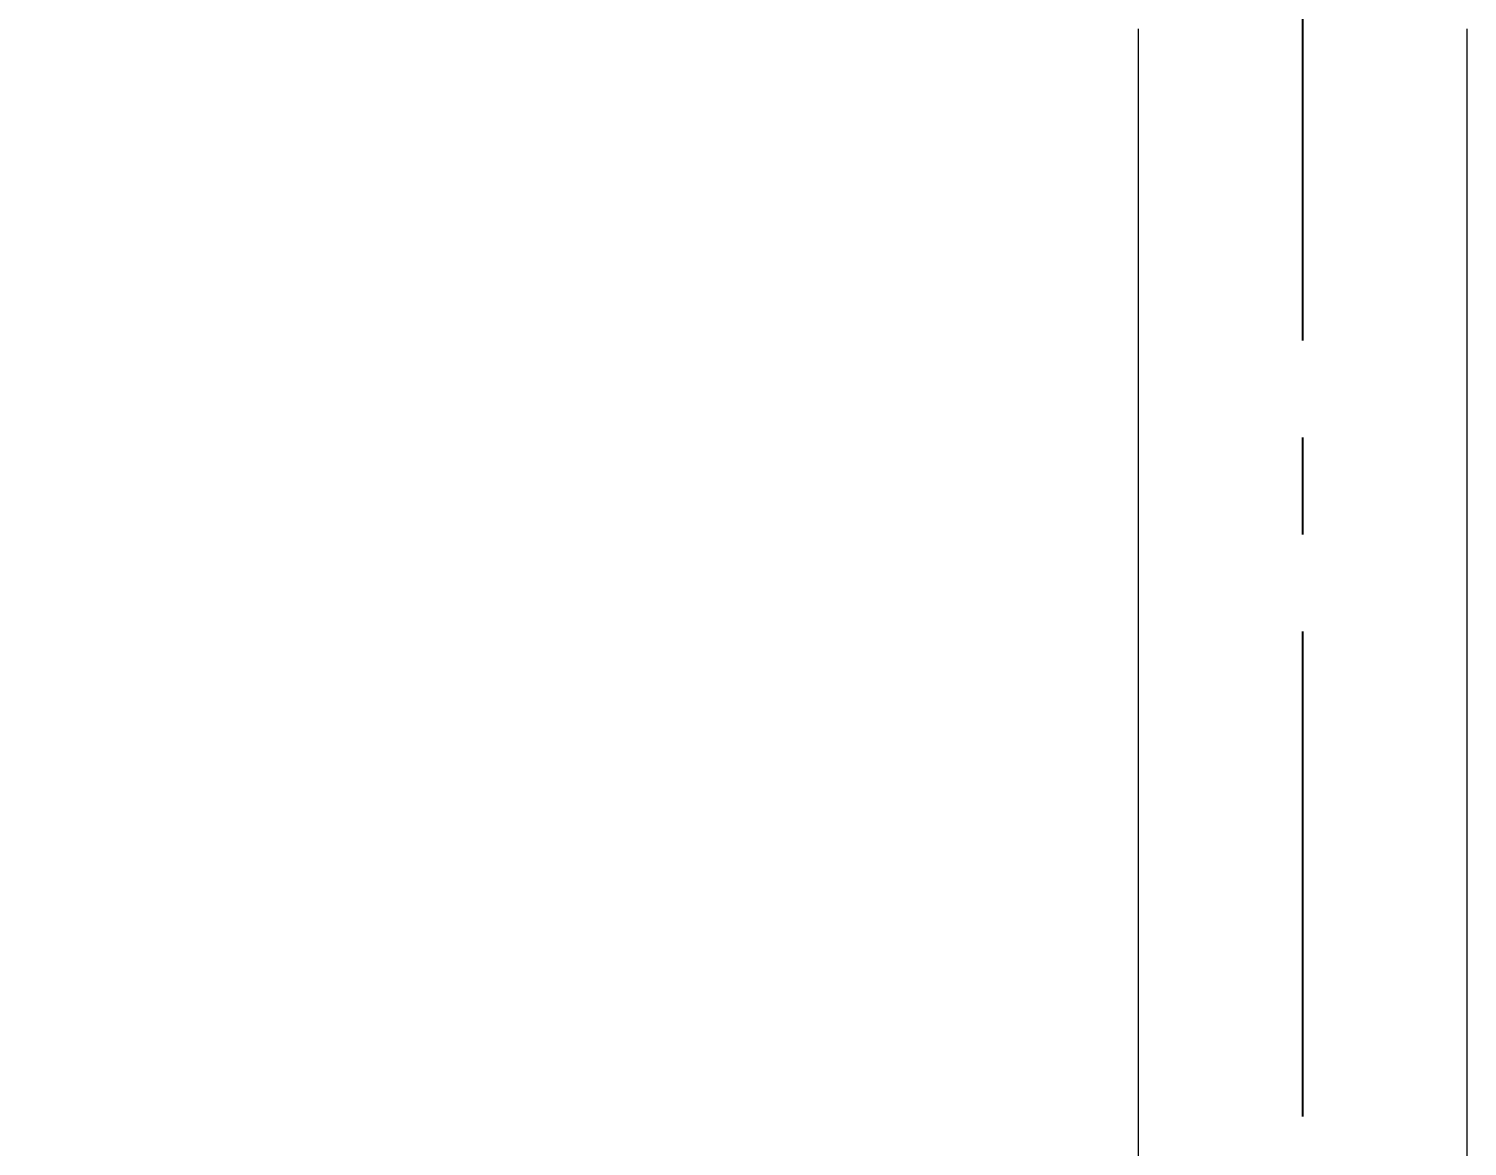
# Model space of a CAD drawing. Header units: millimetres. Extents: x 17284 to 19660, y -6011 to -2651.
# Drawn here: x 17914.4 to 18008.6, y -4008.8 to -3935.6 of the extents above; entities that cross this region are included whole.
import ezdxf

# ---------------------------------------------------------------- set-up
doc = ezdxf.new("R2010")
doc.units = ezdxf.units.MM
doc.linetypes.add('CENTERX2', pattern=[101.6, 63.5, -12.7, 12.7, -12.7])
doc.layers.add('CENTER', color=1, linetype='CENTERX2')
doc.layers.add('DIM', color=3, linetype='Continuous', lineweight=13)
doc.styles.get("Standard").update_dxf_attribs({"font": 'arial.ttf'})
doc.dimstyles.get("Standard").update_dxf_attribs({"dimtxt": 0.18, "dimasz": 0.18, "dimexe": 0.18, "dimexo": 0.0625, "dimgap": 0.09, "dimtad": 0, "dimtih": 1, "dimtoh": 1, "dimdec": 1, "dimdsep": 46, "dimtxsty": 'Standard', "dimcen": 0.09, "dimadec": 0, "dimazin": 0, "dimtfac": 1, "dimtdec": 1, "dimtofl": 0, "dimtmove": 0, "dimatfit": 3, "dimfxl": 1, "dimtolj": 1, "dimtzin": 0, "dimarcsym": 0})

# ---------------------------------------------------------------- blocks, each defined once
blk = doc.blocks.new('*D113')
at = {"layer": 'Defpoints', "color": 0, "transparency": 16777216}
for p in [(17984.973, -3879.358, 0), (17740.521, -4555.632), (17984.973, -4555.632)]:
    blk.add_point(p, dxfattribs=at)
at = {"layer": 'DIM', "color": 0, "lineweight": -2, "transparency": 16777216}
for p, q in [((17984.911, -3879.358), (17740.341, -3879.358)), ((17740.521, -3897.358), (17740.521, -4203.305)), ((17740.521, -4537.632), (17740.521, -4231.686)), ((17984.911, -4555.632), (17740.341, -4555.632))]:
    blk.add_line(p, q, dxfattribs=at)
at = {"layer": 'DIM', "color": 0, "transparency": 16777216}
for points in [[(17737.521, -3897.358), (17743.521, -3897.358), (17740.521, -3879.358)], [(17737.521, -4537.632), (17743.521, -4537.632), (17740.521, -4555.632)]]:
    blk.add_solid(points, dxfattribs=at)
at = {"layer": 'DIM', "color": 0, "transparency": 16777216, "insert": (17740.521, -4217.495), "char_height": 18, "attachment_point": 5}
blk.add_mtext('\\A1;692', dxfattribs=at)

msp = doc.modelspace()

# ---------------------------------------------------------------- linework, layer by layer
at = {"linetype": 'Continuous', "lineweight": 18, "extrusion": (-1, -2.22045e-16, -3.42573e-11)}
for p, q in [((17987.046, -3935.635, 0), (17987.046, -4040.893, 0)), ((18008.569, -4040.893, 0), (18008.569, -3935.635, 0))]:
    msp.add_line(p, q, dxfattribs=at)
at = {"layer": 'CENTER', "ltscale": 0.5}
msp.add_line((17997.807, -4565.632), (17997.807, -3869.358), dxfattribs=at)

# ---------------------------------------------------------------- dimensions: what is measured, and where the dimension line sits
at = {"layer": 'DIM', "color": 3}
dim = msp.add_linear_dim(base=(17740.521, -4555.632), p1=(17984.973, -3879.358, 0), p2=(17984.973, -4555.632), angle=90, text='692', dimstyle='Standard', override={"dimtxt": 18, "dimasz": 18, "dimgap": 5}, dxfattribs=at)
dim.commit()
dim.dimension.update_dxf_attribs({"geometry": '*D113', "text_midpoint": (17740.521, -4217.495)})

doc.saveas('drawing.dxf')
